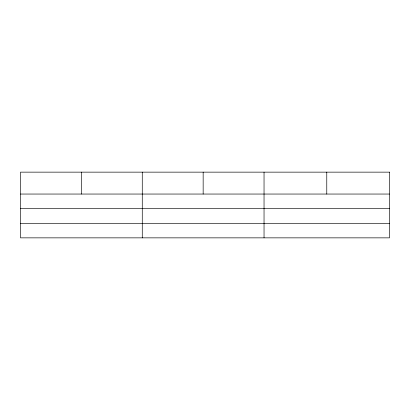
<?xml version="1.0" encoding="UTF-8"?>
<svg xmlns="http://www.w3.org/2000/svg" width="410" height="410" viewBox="0 0 410 410"><rect width="100%" height="100%" fill="white"/><g stroke="black" fill="none" stroke-linecap="round" stroke-linejoin="round"><path stroke-width="0.61" d="M20.5 194.048L389.5 194.048M20.5 208.505L389.5 208.505M20.5 223.399L389.5 223.399M326.77 172.144L326.77 194.048M264.04 172.144L264.04 237.856M203.155 172.144L203.155 194.048M142.27 172.144L142.27 237.856M81.385 172.144L81.385 194.048M389.5 172.144L20.5 172.144L20.5 237.856L389.5 237.856L389.5 172.144"/></g></svg>
